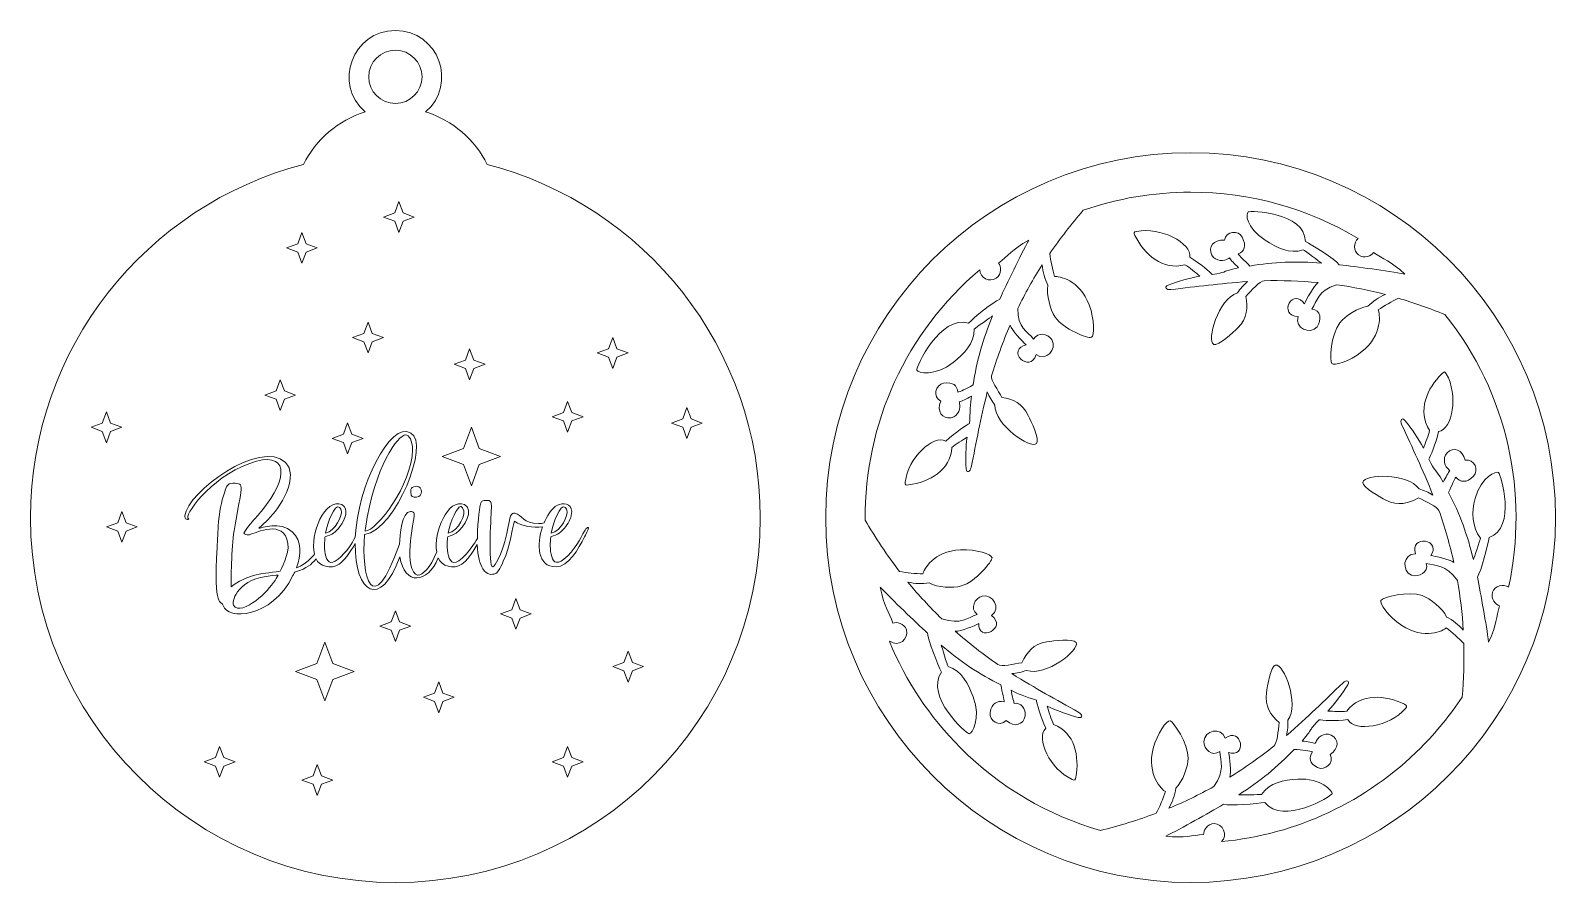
# Model space of a CAD drawing. Header units: inches. Extents: x 45 to 819, y 0 to 432.
import ezdxf

# ---------------------------------------------------------------- set-up
doc = ezdxf.new("R2010")
doc.units = ezdxf.units.IN
doc.header["$MEASUREMENT"] = 0
doc.layers.add('_U+0421_U+043B_U+043E_U+0439 1', color=7, linetype='Continuous')

msp = doc.modelspace()

# ---------------------------------------------------------------- linework, layer by layer
at = {"layer": '_U+0421_U+043B_U+043E_U+0439 1', "color": 7, "lineweight": 9, "true_color": 0xffffff}
for points in [[(232.18, 329.6), (234.29, 335.3), (239.99, 337.42), (234.29, 339.54), (232.18, 345.24), (230.06, 339.54), (224.36, 337.42), (230.06, 335.3), (232.18, 329.6)], [(183.03, 313.97), (185.15, 319.67), (190.85, 321.79), (185.15, 323.9), (183.03, 329.6), (180.91, 323.9), (175.21, 321.79), (180.91, 319.67), (183.03, 313.97)], [(216.54, 268.5), (218.66, 274.2), (224.36, 276.31), (218.66, 278.43), (216.54, 284.13), (214.42, 278.43), (208.72, 276.31), (214.42, 274.2), (216.54, 268.5)], [(342.73, 266.38), (348.43, 268.5), (342.73, 270.61), (340.61, 276.31), (338.5, 270.61), (332.8, 268.5), (338.5, 266.38), (340.61, 260.68), (342.73, 266.38)], [(268.05, 254.93), (270.16, 260.62), (275.86, 262.74), (270.16, 264.86), (268.05, 270.56), (265.93, 264.86), (260.23, 262.74), (265.93, 260.62), (268.05, 254.93)], [(172.02, 239.29), (174.14, 244.99), (179.84, 247.11), (174.14, 249.23), (172.02, 254.93), (169.91, 249.23), (164.21, 247.11), (169.91, 244.99), (172.02, 239.29)], [(317.75, 228.33), (319.87, 234.03), (325.57, 236.15), (319.87, 238.27), (317.75, 243.97), (315.63, 238.27), (309.93, 236.15), (315.63, 234.03), (317.75, 228.33)], [(380.33, 235.1), (378.22, 240.8), (376.1, 235.1), (370.4, 232.98), (376.1, 230.87), (378.22, 225.17), (380.33, 230.87), (386.03, 232.98), (380.33, 235.1)], [(86.07, 228.69), (91.77, 230.81), (86.07, 232.92), (83.96, 238.62), (81.84, 232.92), (76.14, 230.81), (81.84, 228.69), (83.96, 222.99), (86.07, 228.69)], [(206.22, 217.35), (208.34, 223.05), (214.04, 225.17), (208.34, 227.29), (206.22, 232.99), (204.1, 227.29), (198.4, 225.17), (204.1, 223.05), (206.22, 217.35)], [(268.93, 201.19), (272.94, 211.99), (283.73, 216), (272.94, 220.01), (268.93, 230.81), (264.92, 220.01), (254.12, 216), (264.92, 211.99), (268.93, 201.19)], [(91.77, 188.13), (89.65, 182.43), (83.96, 180.31), (89.65, 178.19), (91.77, 172.49), (93.89, 178.19), (99.59, 180.31), (93.89, 182.43), (91.77, 188.13)], [(291.5, 144.03), (289.38, 138.33), (283.68, 136.22), (289.38, 134.1), (291.5, 128.4), (293.62, 134.1), (299.32, 136.22), (293.62, 138.33), (291.5, 144.03)], [(230.43, 137.82), (228.32, 132.12), (222.62, 130), (228.32, 127.88), (230.43, 122.18), (232.55, 127.88), (238.25, 130), (232.55, 132.12), (230.43, 137.82)], [(194.65, 121.8), (190.64, 111), (179.84, 106.99), (190.64, 102.98), (194.65, 92.18), (198.66, 102.98), (209.45, 106.99), (198.66, 111), (194.65, 121.8)], [(348.43, 117.28), (346.31, 111.58), (340.61, 109.46), (346.31, 107.34), (348.43, 101.64), (350.55, 107.34), (356.25, 109.46), (350.55, 111.58), (348.43, 117.28)], [(252.41, 101.74), (250.29, 96.04), (244.59, 93.92), (250.29, 91.8), (252.41, 86.1), (254.53, 91.8), (260.23, 93.92), (254.53, 96.04), (252.41, 101.74)], [(141.31, 68.99), (139.19, 63.3), (133.49, 61.18), (139.19, 59.06), (141.31, 53.36), (143.43, 59.06), (149.13, 61.18), (143.43, 63.3), (141.31, 68.99)], [(317.75, 68.99), (315.63, 63.3), (309.93, 61.18), (315.63, 59.06), (317.75, 53.36), (319.87, 59.06), (325.57, 61.18), (319.87, 63.3), (317.75, 68.99)], [(190.85, 59.77), (188.73, 54.07), (183.03, 51.95), (188.73, 49.83), (190.85, 44.13), (192.97, 49.83), (198.67, 51.95), (192.97, 54.07), (190.85, 59.77)]]:
    msp.add_lwpolyline(points, dxfattribs=at)
at = {"layer": '_U+0421_U+043B_U+043E_U+0439 1', "color": 1, "lineweight": 9, "true_color": 0xff0000}
for points, knots in [([(277.03, 364.08), (270.75, 376.74), (259.47, 386.48), (245.77, 390.7), (262.19, 404.86), (252.2, 432), (230.43, 432), (208.66, 432), (198.68, 404.86), (215.1, 390.7), (201.4, 386.48), (190.12, 376.74), (183.83, 364.08), (104.22, 343.42), (45.43, 271.08), (45.43, 185), (45.43, 82.83), (128.26, 0), (230.43, 0), (332.61, 0), (415.43, 82.83), (415.43, 185), (415.43, 271.08), (356.65, 343.42), (277.03, 364.08)], [0, 0, 0, 0, 1, 1, 1, 2, 2, 2, 3, 3, 3, 4, 4, 4, 5, 5, 5, 6, 6, 6, 7, 7, 7, 8, 8, 8, 8]), ([(230.43, 422), (237.88, 422), (243.93, 415.94), (243.93, 408.5), (243.93, 401.06), (237.88, 395), (230.43, 395), (222.99, 395), (216.93, 401.06), (216.93, 408.5), (216.93, 415.94), (222.99, 422), (230.43, 422)], [0, 0, 0, 0, 1, 1, 1, 2, 2, 2, 3, 3, 3, 4, 4, 4, 4]), ([(633.57, 370), (531.39, 370), (448.57, 287.17), (448.57, 185), (448.57, 82.83), (531.39, 0), (633.57, 0), (735.74, 0), (818.57, 82.83), (818.57, 185), (818.57, 287.17), (735.74, 370), (633.57, 370)], [0, 0, 0, 0, 1, 1, 1, 2, 2, 2, 3, 3, 3, 4, 4, 4, 4]), ([(750.24, 68.33), (722.78, 40.87), (687.35, 24.29), (649.16, 20.73), (652.78, 23.9), (649.86, 29.94), (645.55, 29.85), (641.9, 29.77), (640.06, 26.21), (640.19, 24.29), (634.18, 24.08), (630.9, 22.33), (620.97, 23.49), (629.07, 27.52), (642.55, 35.09), (650.32, 39.65), (653.69, 38.76), (667.45, 39.98), (671.15, 40.61), (680.46, 28.94), (704.89, 43.7), (705.26, 45.01), (705.62, 46.32), (699.76, 53.12), (687.88, 52.4), (680.76, 51.96), (673.58, 50.6), (669.44, 44.68), (668.37, 44.45), (659.05, 44.48), (657.99, 44.49), (668.5, 51.13), (677.86, 58.67), (686.02, 67.52), (690.37, 67.08), (694.11, 66.68), (695.32, 66.25), (693.62, 63.2), (693.44, 60.47), (697.96, 58.24), (701.63, 56.44), (706.57, 60.54), (704.25, 64.92), (708.97, 67.78), (708.82, 72.72), (704.77, 74.76), (701.33, 76.5), (697.48, 73.14), (697.17, 71.29), (696.93, 70.91), (696.85, 70.92), (696.76, 70.49), (695.51, 71.02), (692.98, 71.32), (690.12, 71.73), (696.61, 79.46), (693.28, 77.06), (698.79, 82.52), (699.93, 82.29), (707.03, 81.76), (713.32, 82.58), (716.66, 76.16), (734.46, 78.95), (742.48, 88.25), (743.51, 89.45), (743.31, 89.64), (741.94, 90.34), (732.54, 95.17), (719.74, 96.03), (712.7, 86.89), (710.04, 86.41), (705.92, 86.92), (703.2, 86.85), (706.69, 90.73), (710.68, 95.92), (713.3, 100.31), (714.58, 102.46), (712.46, 102.77), (710.9, 101.29), (700.93, 91.82), (693.29, 84.14), (682.21, 74.53), (682.79, 77.09), (683.04, 79.71), (682.87, 82.24), (688.84, 90.45), (680.84, 111.12), (676.67, 110.24), (674.2, 109.73), (672.46, 99.33), (672.02, 96.25), (671.02, 89.38), (674.2, 84.84), (678.48, 81.06), (677.92, 76.9), (677.5, 70.56), (675.76, 69.07), (669.12, 63.83), (660.84, 57.95), (653.39, 53.36), (654.24, 56.1), (653.4, 63.38), (652.87, 65.98), (657.03, 64.42), (659.51, 67.17), (658.81, 70.64), (658.09, 73.74), (655.32, 76.32), (651.12, 73.18), (649.1, 79.17), (640.66, 77.1), (640.26, 71.51), (640.34, 67.68), (644.37, 63.62), (648.37, 66.4), (648.71, 61.24), (651.17, 57.02), (645.38, 48.67), (638, 44.55), (630.38, 40.85), (622.57, 37.61), (624.32, 40.74), (625.6, 44.2), (626.06, 47.75), (629.63, 51.41), (632.17, 58.36), (632.29, 63.07), (632.48, 70.46), (624.82, 81.7), (623.13, 82), (621.44, 82.3), (616.59, 75.68), (614.61, 67.91), (611.21, 54.52), (619.06, 46.86), (620.83, 46.11), (619.58, 42.64), (617.9, 38.36), (616.16, 35.14), (607.26, 31.81), (597.22, 28.64), (587.81, 26.4), (561.28, 34.02), (536.96, 48.26), (516.89, 68.33), (501.23, 83.99), (489.1, 102.25), (480.92, 122.14), (481, 122.23), (481.09, 122.31), (481.17, 122.41), (485.35, 118.88), (490.92, 123.72), (489.5, 128.04), (488.36, 131.51), (484.42, 132.24), (482.63, 131.56), (480.68, 137.25), (478.05, 139.88), (476.27, 149.71), (482.49, 143.14), (493.65, 132.44), (500.27, 126.34), (500.39, 122.84), (505.56, 110.03), (507.24, 106.68), (498.78, 94.38), (520.01, 75.3), (521.37, 75.33), (522.72, 75.36), (527.53, 82.95), (523.38, 94.1), (520.9, 100.79), (517.51, 107.26), (510.64, 109.5), (510.11, 110.45), (507.43, 119.38), (507.13, 120.4), (516.54, 112.27), (526.48, 105.51), (537.31, 100.27), (538.15, 95.98), (539.1, 92.84), (539.03, 91.56), (535.62, 92.29), (532.73, 91.13), (531.91, 86.15), (531.25, 82.12), (536.62, 78.58), (540.13, 82.08), (544.23, 78.39), (548.92, 79.97), (549.7, 84.44), (550.36, 88.23), (547.24, 91.42), (544.11, 90.83), (544.11, 90.83), (542.97, 94.72), (542.53, 97.58), (545.88, 95.56), (550.01, 94.19), (555.39, 92.42), (555.49, 91.25), (557.49, 84), (560.1, 78.22), (554.93, 73.16), (562.33, 57.25), (573.56, 52.28), (575.01, 51.64), (575.13, 51.89), (575.41, 53.4), (577.3, 63.8), (574.94, 76.09), (564.15, 80.16), (562.92, 82.56), (561.66, 86.87), (560.8, 89.45), (565.53, 87.25), (571.66, 84.93), (576.62, 83.71), (579.05, 83.11), (578.73, 85.22), (576.86, 86.28), (564.9, 93.07), (555.33, 98.15), (542.91, 105.96), (545.53, 106.15), (548.12, 106.67), (550.48, 107.57), (560.08, 104.25), (577.53, 117.91), (575.48, 121.64), (574.26, 123.85), (563.81, 122.49), (560.74, 122.03), (553.87, 120.98), (550.45, 116.62), (548.08, 111.42), (543.94, 110.75), (537.75, 109.31), (535.82, 110.55), (528.87, 115.38), (520.84, 121.59), (514.29, 127.38), (517.15, 127.37), (523.87, 130.07), (526.21, 131.33), (525.93, 126.91), (529.28, 125.54), (532.39, 127.22), (535.15, 128.81), (536.81, 132.21), (532.59, 135.32), (537.74, 138.99), (533.29, 146.47), (527.83, 145.22), (524.19, 144.03), (521.48, 139), (525.3, 135.97), (520.46, 134.15), (517.14, 130.57), (507.47, 133.68), (501.38, 139.55), (495.63, 145.77), (490.25, 152.3), (493.76, 151.53), (497.45, 151.31), (500.97, 151.9), (505.51, 149.55), (512.9, 149.14), (517.44, 150.39), (524.57, 152.36), (533.1, 162.96), (532.89, 164.66), (532.68, 166.37), (524.94, 169.09), (516.93, 168.71), (503.13, 168.07), (498.09, 158.34), (497.88, 156.43), (494.2, 156.61), (489.61, 156.98), (486.03, 157.71), (479.92, 165.7), (473.6, 174.96), (468.58, 183.75), (468.22, 233.14), (489.37, 278.87), (526.68, 310.7), (526.59, 306.63), (531.81, 304.04), (535.01, 306.38), (537.96, 308.53), (537.43, 312.51), (536.23, 314), (541.04, 317.61), (542.73, 320.93), (551.53, 325.65), (547.21, 317.72), (540.47, 303.79), (536.72, 295.61), (533.43, 294.41), (523.61, 286.26), (520.94, 283.63), (506.62, 287.87), (494.28, 261.07), (494.72, 259.78), (495.17, 258.5), (503.88, 256.28), (513.2, 263.67), (518.8, 268.1), (523.9, 273.32), (523.91, 280.55), (524.65, 281.35), (532.32, 286.65), (533.2, 287.25), (528.37, 275.79), (525.01, 264.25), (523.38, 252.33), (519.56, 250.2), (516.78, 248.94), (515.54, 248.61), (515.18, 252.08), (513.27, 253.86), (508.28, 253.1), (504.24, 252.49), (502.53, 246.29), (506.94, 244.03), (504.71, 238.99), (507.66, 235.01), (512.15, 235.66), (515.96, 236.2), (517.2, 241.16), (516.4, 242.85), (516.37, 243.3), (516.44, 243.34), (516.27, 243.74), (517.6, 244.02), (519.84, 245.22), (522.43, 246.53), (521.95, 243.19), (521.76, 237.87), (521.49, 232.71), (520.42, 232.25), (514.14, 228.11), (509.45, 223.84), (503.03, 227.19), (490.19, 215.23), (488.93, 203.02), (488.77, 201.45), (489.05, 201.41), (490.57, 201.61), (501.05, 203.03), (512, 208.98), (512.54, 220.5), (514.44, 222.42), (518.06, 224.2), (520.25, 225.81), (519.61, 220.63), (519.4, 214.92), (519.77, 209.83), (519.95, 207.33), (521.86, 208.29), (522.29, 210.4), (525.05, 223.87), (526.92, 234.54), (530.52, 248.76), (531.51, 246.33), (532.8, 244.03), (534.39, 242.06), (534.19, 231.91), (552.58, 219.53), (555.49, 222.63), (557.22, 224.47), (552.7, 234), (551.3, 236.77), (548.18, 242.98), (543.62, 245.23), (537.94, 245.87), (536.03, 249.61), (532.1, 254.7), (532.69, 256.92), (535.13, 265.02), (538.56, 274.58), (542.04, 282.6), (542.91, 279.87), (548.21, 274.51), (550.13, 272.68), (545.83, 271.58), (544.92, 267.78), (547.48, 265.34), (549.84, 263.2), (553.59, 262.67), (555.25, 267.65), (560.33, 263.89), (566.07, 270.43), (563.19, 275.24), (560.94, 278.33), (556.26, 279.25), (553.98, 275.57), (550.74, 279.62), (545.95, 280.87), (545.92, 291.04), (549.62, 298.64), (553.76, 306.03), (558.31, 313.16), (558.67, 309.59), (559.59, 306.01), (561.24, 302.85), (560.41, 297.8), (562.31, 290.65), (564.9, 286.72), (568.97, 280.55), (581.69, 275.71), (583.25, 276.43), (584.8, 277.16), (585, 285.36), (582.17, 292.86), (577.3, 305.79), (566.48, 307.58), (564.6, 307.19), (563.63, 310.75), (562.57, 315.22), (562.15, 318.85), (567.21, 326.18), (573.16, 333.97), (579.18, 340.86), (596.43, 346.86), (614.76, 350), (633.57, 350), (663.98, 350), (693.14, 341.82), (718.53, 326.52), (716.16, 324.45), (716, 320.14), (718.68, 318.2), (721.64, 316.06), (725.25, 317.79), (726.3, 319.4), (731.23, 315.94), (734.9, 315.36), (742.12, 308.45), (733.23, 310.11), (717.91, 312.21), (708.96, 313.25), (706.81, 316.01), (695.1, 323.33), (691.77, 325.06), (691.39, 339.99), (663.77, 340.82), (662.69, 340), (661.61, 339.18), (661.41, 332.33), (671.32, 325.75), (677.26, 321.8), (683.8, 318.56), (690.68, 320.78), (691.67, 320.32), (699.09, 314.67), (699.93, 314.02), (687.54, 315.07), (675.52, 314.7), (663.68, 312.57), (660.47, 315.54), (658.46, 317.61), (657.75, 318.69), (660.94, 320.1), (662.01, 322.66), (659.75, 327.17), (657.91, 330.82), (651.49, 330.53), (650.71, 325.63), (645.22, 326.2), (642.35, 322.17), (644.35, 318.1), (646.05, 314.64), (651.15, 315), (652.51, 316.28), (652.93, 316.45), (652.99, 316.39), (653.32, 316.67), (653.99, 315.5), (655.83, 313.73), (657.87, 311.68), (648.02, 309.43), (652.13, 309.33), (644.44, 308.3), (643.67, 309.18), (638.64, 313.86), (633.13, 317), (634.34, 324.14), (618.14, 332.67), (606.14, 330.09), (604.59, 329.76), (604.64, 329.48), (605.31, 328.1), (609.9, 318.57), (619.59, 310.16), (630.71, 313.21), (633.12, 311.99), (636.11, 309.1), (638.32, 307.51), (633.2, 306.52), (626.88, 304.79), (622.15, 302.87), (619.83, 301.93), (621.32, 300.4), (623.47, 300.64), (637.13, 302.18), (647.86, 303.7), (662.49, 304.67), (660.48, 302.98), (658.7, 301.04), (657.31, 298.92), (647.6, 295.97), (641.51, 274.66), (645.36, 272.85), (647.64, 271.77), (655.31, 279.02), (657.52, 281.2), (662.45, 286.08), (662.66, 291.62), (661.52, 297.21), (664.48, 300.19), (668.64, 305), (670.92, 305.13), (679.38, 305.31), (689.53, 305), (698.24, 304.17), (695.91, 302.5), (692.45, 295.81), (691.3, 293.41), (688.92, 297.16), (685.03, 296.85), (683.5, 293.67), (682.2, 290.76), (682.85, 287.03), (688.1, 286.99), (686.1, 280.99), (694.08, 277.56), (697.77, 281.78), (700.02, 284.88), (699.88, 290.49), (695.01, 290.68), (697.86, 295.01), (697.8, 299.91), (707.46, 303.09), (715.83, 301.92), (724.14, 300.27), (732.33, 298.14), (729.04, 296.7), (725.93, 294.71), (723.42, 292.17), (718.37, 291.4), (712.15, 287.38), (709.21, 283.7), (704.6, 277.92), (703.93, 264.33), (705.1, 263.07), (706.27, 261.82), (714.13, 264.17), (720.4, 269.18), (731.18, 277.81), (729.54, 288.65), (728.59, 290.32), (731.67, 292.33), (735.6, 294.73), (738.92, 296.25), (746.59, 293.96), (754.83, 291.1), (762.53, 287.94), (794.72, 247.77), (804.98, 196.75), (794.8, 149.74), (792.11, 151.59), (787.72, 150.42), (786.68, 147.18), (785.56, 143.7), (788.32, 140.8), (790.17, 140.29), (788.41, 134.54), (788.99, 130.87), (784.65, 121.87), (783.48, 130.84), (780.74, 146.06), (778.97, 154.89), (780.93, 157.78), (784.27, 171.19), (784.89, 174.89), (798.97, 179.87), (790.81, 207.1), (789.69, 207.87), (788.58, 208.65), (781.02, 206.14), (777.82, 194.68), (775.9, 187.81), (776.24, 180.45), (780.48, 174.6), (780.35, 173.52), (777.27, 164.72), (776.91, 163.72), (774.08, 175.83), (770.01, 187.14), (764.33, 197.75), (766.17, 201.71), (767.29, 204.44), (768.1, 205.44), (770.43, 202.84), (773.41, 202.45), (776.99, 205.99), (779.9, 208.86), (777.64, 214.88), (772.74, 214.12), (771.59, 219.51), (766.87, 220.99), (763.61, 217.83), (760.85, 215.15), (762.77, 210.41), (764.4, 209.51), (764.69, 209.16), (764.66, 209.09), (765.03, 208.86), (764.12, 207.86), (763.01, 205.57), (761.69, 202.99), (756.5, 211.66), (757.68, 207.72), (754.32, 214.72), (754.92, 215.72), (757.97, 222.47), (759.25, 228.68), (766.41, 229.73), (769.37, 247.26), (763.21, 257.88), (762.42, 259.25), (762.17, 259.12), (761.06, 258.05), (753.41, 250.75), (748.41, 238.93), (754.75, 229.29), (754.33, 226.62), (752.51, 222.89), (751.68, 220.3), (749.15, 224.86), (745.56, 230.34), (742.26, 234.24), (740.65, 236.16), (739.67, 234.26), (740.56, 232.3), (746.24, 219.78), (751, 210.05), (756.45, 196.43), (754.22, 197.82), (751.82, 198.92), (749.38, 199.58), (743.57, 207.91), (721.43, 207.11), (720.89, 202.88), (720.57, 200.38), (729.83, 195.34), (732.59, 193.91), (738.76, 190.72), (744.09, 192.24), (749.06, 195.05), (752.8, 193.16), (758.66, 190.69), (759.49, 188.55), (762.28, 180.56), (765.12, 170.82), (767.02, 162.28), (764.71, 163.97), (757.91, 165.39), (755.28, 165.75), (758.11, 169.16), (755.97, 172.58), (752.47, 173.05), (749.31, 173.38), (745.97, 171.61), (747.55, 166.61), (741.23, 166.66), (740.43, 158.01), (745.58, 155.81), (749.22, 154.62), (754.37, 157.11), (753.06, 161.8), (758.05, 160.43), (762.84, 161.38), (768.84, 153.17), (770.32, 144.85), (771.31, 136.43), (771.82, 127.99), (769.43, 130.67), (766.58, 133.02), (763.39, 134.61), (761.1, 139.18), (755.35, 143.85), (750.94, 145.51), (744.02, 148.11), (730.89, 144.55), (730.06, 143.05), (729.22, 141.55), (733.89, 134.8), (740.59, 130.39), (752.13, 122.8), (761.93, 127.71), (763.22, 129.13), (766.09, 126.82), (769.58, 123.82), (772.06, 121.13), (772.27, 112.46), (772.05, 102.93), (771.28, 94.02), (765.21, 84.88), (758.18, 76.27), (750.24, 68.33)], [0, 0, 0, 0, 1, 1, 1, 2, 2, 2, 3, 3, 3, 4, 4, 4, 5, 5, 5, 6, 6, 6, 7, 7, 7, 8, 8, 8, 9, 9, 9, 10, 10, 10, 11, 11, 11, 12, 12, 12, 13, 13, 13, 14, 14, 14, 15, 15, 15, 16, 16, 16, 17, 17, 17, 18, 18, 18, 19, 19, 19, 20, 20, 20, 21, 21, 21, 22, 22, 22, 23, 23, 23, 24, 24, 24, 25, 25, 25, 26, 26, 26, 27, 27, 27, 28, 28, 28, 29, 29, 29, 30, 30, 30, 31, 31, 31, 32, 32, 32, 33, 33, 33, 34, 34, 34, 35, 35, 35, 36, 36, 36, 37, 37, 37, 38, 38, 38, 39, 39, 39, 40, 40, 40, 41, 41, 41, 42, 42, 42, 43, 43, 43, 44, 44, 44, 45, 45, 45, 46, 46, 46, 47, 47, 47, 48, 48, 48, 49, 49, 49, 50, 50, 50, 51, 51, 51, 52, 52, 52, 53, 53, 53, 54, 54, 54, 55, 55, 55, 56, 56, 56, 57, 57, 57, 58, 58, 58, 59, 59, 59, 60, 60, 60, 61, 61, 61, 62, 62, 62, 63, 63, 63, 64, 64, 64, 65, 65, 65, 66, 66, 66, 67, 67, 67, 68, 68, 68, 69, 69, 69, 70, 70, 70, 71, 71, 71, 72, 72, 72, 73, 73, 73, 74, 74, 74, 75, 75, 75, 76, 76, 76, 77, 77, 77, 78, 78, 78, 79, 79, 79, 80, 80, 80, 81, 81, 81, 82, 82, 82, 83, 83, 83, 84, 84, 84, 85, 85, 85, 86, 86, 86, 87, 87, 87, 88, 88, 88, 89, 89, 89, 90, 90, 90, 91, 91, 91, 92, 92, 92, 93, 93, 93, 94, 94, 94, 95, 95, 95, 96, 96, 96, 97, 97, 97, 98, 98, 98, 99, 99, 99, 100, 100, 100, 101, 101, 101, 102, 102, 102, 103, 103, 103, 104, 104, 104, 105, 105, 105, 106, 106, 106, 107, 107, 107, 108, 108, 108, 109, 109, 109, 110, 110, 110, 111, 111, 111, 112, 112, 112, 113, 113, 113, 114, 114, 114, 115, 115, 115, 116, 116, 116, 117, 117, 117, 118, 118, 118, 119, 119, 119, 120, 120, 120, 121, 121, 121, 122, 122, 122, 123, 123, 123, 124, 124, 124, 125, 125, 125, 126, 126, 126, 127, 127, 127, 128, 128, 128, 129, 129, 129, 130, 130, 130, 131, 131, 131, 132, 132, 132, 133, 133, 133, 134, 134, 134, 135, 135, 135, 136, 136, 136, 137, 137, 137, 138, 138, 138, 139, 139, 139, 140, 140, 140, 141, 141, 141, 142, 142, 142, 143, 143, 143, 144, 144, 144, 145, 145, 145, 146, 146, 146, 147, 147, 147, 148, 148, 148, 149, 149, 149, 150, 150, 150, 151, 151, 151, 152, 152, 152, 153, 153, 153, 154, 154, 154, 155, 155, 155, 156, 156, 156, 157, 157, 157, 158, 158, 158, 159, 159, 159, 160, 160, 160, 161, 161, 161, 162, 162, 162, 163, 163, 163, 164, 164, 164, 165, 165, 165, 166, 166, 166, 167, 167, 167, 168, 168, 168, 169, 169, 169, 170, 170, 170, 171, 171, 171, 172, 172, 172, 173, 173, 173, 174, 174, 174, 175, 175, 175, 176, 176, 176, 177, 177, 177, 178, 178, 178, 179, 179, 179, 180, 180, 180, 181, 181, 181, 182, 182, 182, 183, 183, 183, 184, 184, 184, 185, 185, 185, 186, 186, 186, 187, 187, 187, 188, 188, 188, 189, 189, 189, 190, 190, 190, 191, 191, 191, 192, 192, 192, 193, 193, 193, 194, 194, 194, 195, 195, 195, 196, 196, 196, 197, 197, 197, 198, 198, 198, 199, 199, 199, 200, 200, 200, 201, 201, 201, 202, 202, 202, 203, 203, 203, 204, 204, 204, 205, 205, 205, 206, 206, 206, 207, 207, 207, 208, 208, 208, 209, 209, 209, 210, 210, 210, 211, 211, 211, 212, 212, 212, 213, 213, 213, 214, 214, 214, 215, 215, 215, 216, 216, 216, 217, 217, 217, 218, 218, 218, 219, 219, 219, 220, 220, 220, 221, 221, 221, 222, 222, 222, 223, 223, 223, 224, 224, 224, 225, 225, 225, 226, 226, 226, 227, 227, 227, 228, 228, 228, 229, 229, 229, 230, 230, 230, 231, 231, 231, 232, 232, 232, 233, 233, 233, 234, 234, 234, 235, 235, 235, 236, 236, 236, 237, 237, 237, 238, 238, 238, 238])]:
    msp.add_open_spline(points, degree=3, knots=knots, dxfattribs=at)
at = {"layer": '_U+0421_U+043B_U+043E_U+0439 1', "color": 7, "lineweight": 9, "true_color": 0xffffff}
for points, knots in [([(328.38, 179.91), (328.38, 179.41), (326.55, 175.8), (326.32, 175.35), (323.16, 169.03), (318.15, 160.01), (311.93, 160.01), (302.27, 160.01), (301.95, 171.57), (305.03, 180.27), (300.12, 179.98), (294.85, 180.34), (290.8, 183.25), (289.94, 180.65), (288.59, 170.64), (285.13, 162.85), (283.39, 158.84), (281.98, 156.74), (280.91, 156.54), (279.24, 156.22), (277.12, 155.44), (274.79, 159.12), (273.34, 161.45), (272.01, 165.33), (271.96, 171.38), (269.19, 166.48), (266.55, 163.15), (264.06, 161.4), (259.9, 158.51), (253.72, 160.38), (252.18, 164.63), (246.71, 151.43), (235.09, 150.38), (232.66, 165.2), (223.05, 138.15), (209.85, 146.58), (210.04, 171.88), (207.16, 166.71), (204.43, 163.21), (201.86, 161.4), (197.68, 158.5), (191.79, 160.52), (190.2, 164.08), (187.51, 160.93), (185.82, 159.51), (179.84, 157.51), (179.29, 157.51), (178.74, 156.18), (178.51, 155.67), (167.68, 133.55), (145.05, 133.14), (143.15, 140.44), (142.38, 143.04), (138.12, 138.09), (140.04, 169.85), (140.55, 177.49), (140.23, 187.21), (143.88, 198.09), (144.6, 200.53), (145.11, 202.43), (147.99, 202.43), (154.63, 202.43), (152.51, 201.8), (148.66, 178.3), (147.29, 169.95), (147.05, 152.52), (147.21, 150), (155.03, 155.94), (161.03, 156.47), (172.06, 157.79), (173.68, 161.35), (177.43, 168.67), (175.45, 174.02), (172.01, 184.35), (158.04, 176.24), (155.83, 176.24), (155.28, 176.24), (153.66, 176.59), (153.66, 177.13), (153.66, 178.06), (158.15, 183.19), (158.94, 184.25), (159.21, 184.43), (162.46, 188.22), (162.67, 188.47), (176.68, 205.35), (176.33, 219.77), (156.56, 212.5), (136.1, 205.04), (122.63, 185.37), (125.54, 184.41), (125.68, 184.38), (125.76, 184.32), (125.76, 184.25), (125.48, 183.97), (124.45, 184), (124.03, 184.41), (123.68, 184.77), (123.76, 185.3), (123.76, 185.86), (124.85, 198.15), (162.11, 225.01), (174.68, 212.99), (178.09, 209.65), (177.47, 204.43), (176.01, 199.92), (172.06, 188.25), (161.11, 179.58), (161.11, 179.58), (162.11, 179.58), (172.07, 183.62), (178.1, 177.83), (183.07, 173.28), (182.81, 165.9), (180.29, 159.62), (180.9, 159.62), (183.59, 161.25), (184.1, 161.57), (185.94, 162.71), (187.9, 164.75), (189.43, 166.42), (186.77, 176.6), (194.82, 195.29), (203.31, 191.58), (207.18, 189.6), (204.9, 183.94), (202.31, 180.47), (200.18, 177.63), (198.27, 176.27), (194.75, 175.35), (194.55, 174.29), (192.99, 157.08), (201.42, 163.9), (205.72, 167.54), (208.42, 172.11), (210.11, 175.05), (211.02, 200.7), (227.92, 234.29), (238.22, 227.89), (248.14, 222.92), (230.63, 178.85), (214.82, 176.41), (213.07, 155.5), (218.42, 131.96), (232.52, 171.59), (232.64, 176.16), (233.58, 188.08), (238.11, 188.08), (238.64, 188.08), (239.49, 187.89), (239.83, 187.47), (240.77, 185.9), (234.15, 161.6), (240.67, 156.4), (241.11, 156.03), (241.56, 155.84), (242, 155.84), (243.73, 155.84), (248.32, 159.26), (251.35, 167.66), (249.59, 177.05), (256.97, 195.32), (265.51, 191.59), (270.44, 189.06), (265.46, 179.99), (261.18, 177.13), (260.07, 176.39), (258.66, 175.8), (256.95, 175.35), (256.68, 173.84), (255, 153.9), (266.27, 166.46), (268.88, 169.38), (270.14, 171.3), (272, 174.5), (272.12, 184.52), (273.27, 191.14), (273.74, 192.53), (274.17, 193.57), (274.96, 193.7), (276.3, 193.7), (278.67, 193.7), (279.13, 193.53), (279.13, 190.58), (279.13, 188.35), (277.11, 160.01), (279.86, 160.01), (280.41, 160.16), (281.34, 161.58), (282.64, 164.29), (288.67, 175.8), (287.05, 188.26), (290.97, 187.31), (294.9, 186.39), (295.02, 181.97), (303.09, 181.97), (304.05, 181.97), (304.95, 182.09), (305.82, 182.3), (307.22, 185.59), (309.41, 189.59), (312.54, 191.31), (315.18, 192.69), (319.82, 192.26), (319.82, 188.14), (319.82, 185.42), (318.41, 182.67), (316.77, 180.47), (314.64, 177.63), (312.73, 176.27), (309.21, 175.35), (308.91, 173.72), (307.65, 157.24), (315.88, 163.9), (321.32, 168.51), (324.15, 174.44), (326.38, 178.22), (326.68, 178.72), (327.28, 179.84), (327.83, 180.02), (327.96, 180.02), (328.29, 180), (328.38, 179.91)], [0, 0, 0, 0, 1, 1, 1, 2, 2, 2, 3, 3, 3, 4, 4, 4, 5, 5, 5, 6, 6, 6, 7, 7, 7, 8, 8, 8, 9, 9, 9, 10, 10, 10, 11, 11, 11, 12, 12, 12, 13, 13, 13, 14, 14, 14, 15, 15, 15, 16, 16, 16, 17, 17, 17, 18, 18, 18, 19, 19, 19, 20, 20, 20, 21, 21, 21, 22, 22, 22, 23, 23, 23, 24, 24, 24, 25, 25, 25, 26, 26, 26, 27, 27, 27, 28, 28, 28, 29, 29, 29, 30, 30, 30, 31, 31, 31, 32, 32, 32, 33, 33, 33, 34, 34, 34, 35, 35, 35, 36, 36, 36, 37, 37, 37, 38, 38, 38, 39, 39, 39, 40, 40, 40, 41, 41, 41, 42, 42, 42, 43, 43, 43, 44, 44, 44, 45, 45, 45, 46, 46, 46, 47, 47, 47, 48, 48, 48, 49, 49, 49, 50, 50, 50, 51, 51, 51, 52, 52, 52, 53, 53, 53, 54, 54, 54, 55, 55, 55, 56, 56, 56, 57, 57, 57, 58, 58, 58, 59, 59, 59, 60, 60, 60, 61, 61, 61, 62, 62, 62, 63, 63, 63, 64, 64, 64, 65, 65, 65, 66, 66, 66, 67, 67, 67, 68, 68, 68, 69, 69, 69, 70, 70, 70, 71, 71, 71, 72, 72, 72, 73, 73, 73, 74, 74, 74, 74]), ([(215.12, 178.17), (220.85, 178.17), (238.88, 201.88), (239.12, 219.34), (239.19, 224.09), (237.3, 226.94), (235.59, 226.94), (231.89, 226.94), (219.93, 211.35), (215.2, 179.47), (215.18, 179.32), (214.98, 178.17), (215.12, 178.17)], [0, 0, 0, 0, 1, 1, 1, 2, 2, 2, 3, 3, 3, 4, 4, 4, 4]), ([(241.27, 200.92), (244.36, 200.92), (244.54, 195.42), (241.19, 195.42), (239.27, 195.42), (238.27, 195.26), (238.27, 198.09), (238.27, 198.98), (238.35, 199.57), (238.52, 199.87), (238.9, 200.55), (240.47, 200.92), (241.27, 200.92)], [0, 0, 0, 0, 1, 1, 1, 2, 2, 2, 3, 3, 3, 4, 4, 4, 4]), ([(195.02, 177.08), (199.89, 178.14), (203.86, 186.14), (202.92, 188.97), (202.75, 189.47), (202.17, 190.05), (201.78, 190.39), (199.97, 191.9), (195.72, 182.7), (195.02, 177.08)], [0, 0, 0, 0, 1, 1, 1, 2, 2, 2, 3, 3, 3, 3]), ([(257.23, 177.08), (262.34, 178.2), (266.79, 187.23), (264.68, 189.69), (264.48, 189.93), (263.76, 190.7), (263.45, 190.7), (262.12, 190.7), (258.02, 183.39), (257.23, 177.08)], [0, 0, 0, 0, 1, 1, 1, 2, 2, 2, 3, 3, 3, 3]), ([(309.48, 177.08), (314.35, 178.14), (318.32, 186.14), (317.38, 188.97), (317.21, 189.47), (316.63, 190.05), (316.23, 190.39), (314.44, 191.9), (310.19, 182.73), (309.48, 177.08)], [0, 0, 0, 0, 1, 1, 1, 2, 2, 2, 3, 3, 3, 3]), ([(170.95, 155.9), (170.73, 156.11), (165.19, 155.27), (164.89, 155.23), (149.24, 152.73), (147.43, 141.83), (148.32, 140.61), (149.38, 138.97), (151.17, 138.77), (153.05, 139.33), (161.98, 141.94), (170.95, 154.69), (170.95, 155.9)], [0, 0, 0, 0, 1, 1, 1, 2, 2, 2, 3, 3, 3, 4, 4, 4, 4])]:
    msp.add_open_spline(points, degree=3, knots=knots, dxfattribs=at)

doc.saveas('drawing.dxf')
